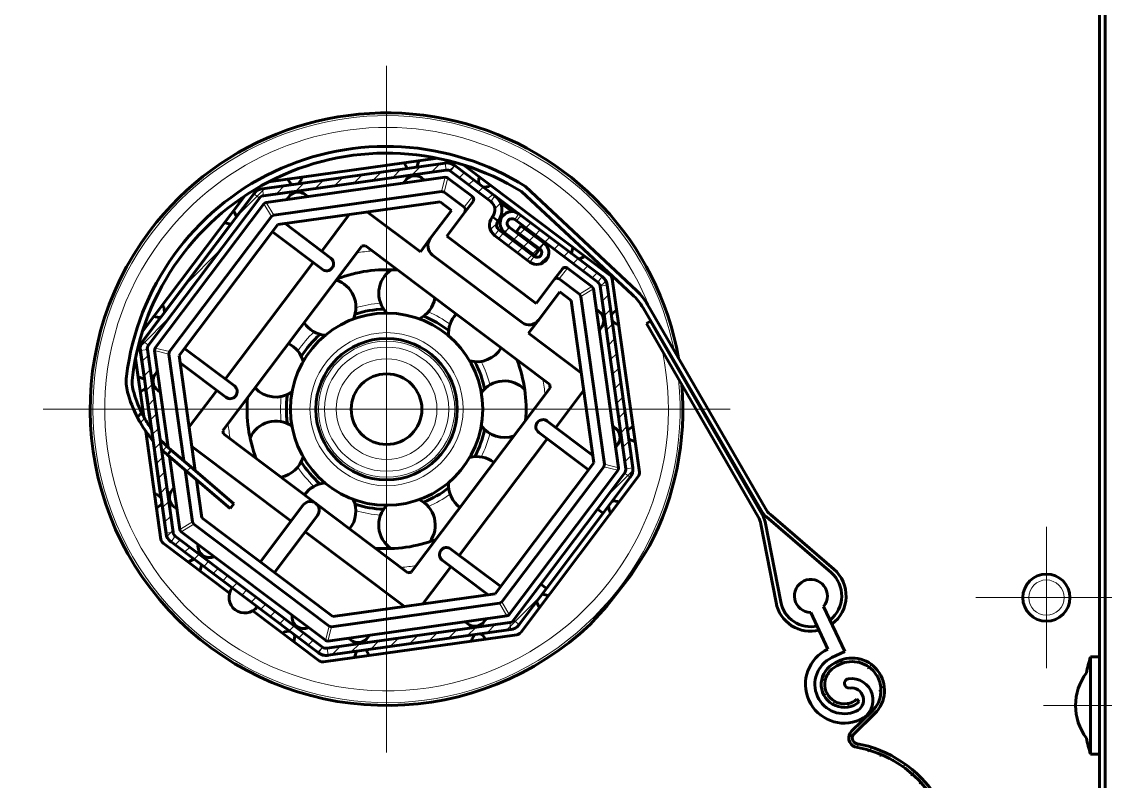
# Model space of a CAD drawing. Header units: millimetres. Extents: x 0 to 841, y 0 to 594.
# Drawn here: x 589.94 to 635.92, y 507.22 to 539.47 of the extents above; entities that cross this region are included whole.
import ezdxf

# ---------------------------------------------------------------- set-up
doc = ezdxf.new("R2010")
doc.units = ezdxf.units.MM
for name, pattern in [('K5LT_AXLED', [19.5, 15, -1.5, 1.5, -1.5]), ('K5LT_BASIC', [0]), ('K5LT_THIN', [0])]:
    doc.linetypes.add(name, pattern=pattern)
doc.layers.add('Системный слой (1)', color=7, linetype='Continuous', true_color=0x909090)
pattern_1 = [(45, (0, 0), (-0.3535534, 0.3535534), [])]

# ---------------------------------------------------------------- blocks, each defined once
blk = doc.blocks.new('U901')
at = {"layer": 'Системный слой (1)', "color": 5, "linetype": 'K5LT_BASIC', "lineweight": 60, "true_color": 0x0000ff}
for start, end in [(0, 180), (180, 0)]:
    blk.add_arc((633.421, 515.016), 1, start, end, dxfattribs=at)
blk = doc.blocks.new('U906')
at = {"layer": 'Системный слой (1)', "color": 5, "linetype": 'K5LT_BASIC', "lineweight": 60, "true_color": 0x0000ff}
for start, end in [(0, 180), (180, 0)]:
    blk.add_arc((605.421, 523.016), 4.08, start, end, dxfattribs=at)
blk = doc.blocks.new('U907')
at = {"layer": 'Системный слой (1)', "color": 5, "linetype": 'K5LT_BASIC', "lineweight": 60, "true_color": 0x0000ff}
for start, end in [(0, 180), (180, 0)]:
    blk.add_arc((605.421, 523.016), 3, start, end, dxfattribs=at)
blk = doc.blocks.new('U908')
at = {"layer": 'Системный слой (1)', "color": 7, "linetype": 'K5LT_THIN', "lineweight": 18}
for start, end in [(0, 180), (180, 0)]:
    blk.add_arc((605.421, 523.016), 3.25, start, end, dxfattribs=at)
blk = doc.blocks.new('U909')
at = {"layer": 'Системный слой (1)', "color": 7, "linetype": 'K5LT_THIN', "lineweight": 18}
for start, end in [(0, 180), (180, 0)]:
    blk.add_arc((605.421, 523.016), 2.637, start, end, dxfattribs=at)
blk = doc.blocks.new('U912')
at = {"layer": 'Системный слой (1)', "color": 5, "linetype": 'K5LT_BASIC', "lineweight": 60, "true_color": 0x0000ff}
for start, end in [(0, 180), (180, 0)]:
    blk.add_arc((605.421, 523.016), 1.5, start, end, dxfattribs=at)
blk = doc.blocks.new('U913')
at = {"layer": 'Системный слой (1)', "color": 7, "linetype": 'K5LT_THIN', "lineweight": 18}
for start, end in [(0, 180), (180, 0)]:
    blk.add_arc((605.421, 523.016), 2.892, start, end, dxfattribs=at)
blk = doc.blocks.new('U914')
at = {"layer": 'Системный слой (1)', "color": 7, "linetype": 'K5LT_THIN', "lineweight": 18}
for start, end in [(0, 180), (180, 0)]:
    blk.add_arc((633.421, 515.016), 0.75, start, end, dxfattribs=at)
blk = doc.blocks.new('U915')
at = {"layer": 'Системный слой (1)', "color": 7, "linetype": 'K5LT_THIN', "lineweight": 18}
for start, end in [(0, 180), (180, 0)]:
    blk.add_arc((605.421, 523.016), 2.138, start, end, dxfattribs=at)
blk = doc.blocks.new('U916')
at = {"layer": 'Системный слой (1)', "color": 5, "linetype": 'K5LT_BASIC', "lineweight": 60, "true_color": 0x0000ff}
for p, q in [((608.774, 531.486), (608.716, 531.586)), ((608.745, 531.374), (608.774, 531.486))]:
    blk.add_line(p, q, dxfattribs=at)
blk = doc.blocks.new('U917')
at = {"layer": 'Системный слой (1)', "color": 5, "linetype": 'K5LT_BASIC', "lineweight": 60, "true_color": 0x0000ff}
for p, q in [((612.638, 528.575), (612.538, 528.515)), ((612.749, 528.546), (612.638, 528.575))]:
    blk.add_line(p, q, dxfattribs=at)
blk = doc.blocks.new('U918')
at = {"layer": 'Системный слой (1)', "color": 5, "linetype": 'K5LT_BASIC', "lineweight": 60, "true_color": 0x0000ff}
for p, q in [((616.403, 516.933), (615.782, 515.96)), ((616.576, 517.208), (616.403, 516.933)), ((615.782, 515.96), (614.77, 514.659)), ((614.77, 514.659), (614.163, 513.995)), ((614.163, 513.995), (614.079, 513.894))]:
    blk.add_line(p, q, dxfattribs=at)
blk = doc.blocks.new('U989')
at = {"layer": 'Системный слой (1)', "color": 5, "linetype": 'K5LT_BASIC', "lineweight": 60, "true_color": 0x0000ff}
for p, q in [((615.064, 519.121), (614.983, 519.09)), ((615.291, 519.083), (615.064, 519.121))]:
    blk.add_line(p, q, dxfattribs=at)
blk = doc.blocks.new('U990')
at = {"layer": 'Системный слой (1)', "color": 5, "linetype": 'K5LT_BASIC', "lineweight": 60, "true_color": 0x0000ff}
for p, q in [((614.84, 518.9), (614.876, 518.673)), ((614.876, 518.673), (614.931, 518.606))]:
    blk.add_line(p, q, dxfattribs=at)
blk = doc.blocks.new('U991')
at = {"layer": 'Системный слой (1)', "color": 5, "linetype": 'K5LT_BASIC', "lineweight": 60, "true_color": 0x0000ff}
for p, q in [((609.354, 532.887), (609.316, 532.66)), ((609.316, 532.66), (609.348, 532.579))]:
    blk.add_line(p, q, dxfattribs=at)
blk = doc.blocks.new('U992')
at = {"layer": 'Системный слой (1)', "color": 5, "linetype": 'K5LT_BASIC', "lineweight": 60, "true_color": 0x0000ff}
for p, q in [((609.764, 532.471), (609.831, 532.527)), ((609.537, 532.436), (609.764, 532.471))]:
    blk.add_line(p, q, dxfattribs=at)
blk = doc.blocks.new('U993')
at = {"layer": 'Системный слой (1)', "color": 5, "linetype": 'K5LT_BASIC', "lineweight": 60, "true_color": 0x0000ff}
for p, q in [((613.332, 529.859), (613.274, 529.637)), ((613.274, 529.637), (613.278, 529.617))]:
    blk.add_line(p, q, dxfattribs=at)
blk = doc.blocks.new('U994')
at = {"layer": 'Системный слой (1)', "color": 5, "linetype": 'K5LT_BASIC', "lineweight": 60, "true_color": 0x0000ff}
for p, q in [((613.593, 529.379), (613.799, 529.483)), ((613.799, 529.483), (613.811, 529.498))]:
    blk.add_line(p, q, dxfattribs=at)
blk = doc.blocks.new('U995')
at = {"layer": 'Системный слой (1)', "color": 5, "linetype": 'K5LT_BASIC', "lineweight": 60, "true_color": 0x0000ff}
for p, q in [((595.66, 518.818), (595.847, 518.952)), ((595.847, 518.952), (595.883, 519.031))]:
    blk.add_line(p, q, dxfattribs=at)
blk = doc.blocks.new('U996')
at = {"layer": 'Системный слой (1)', "color": 5, "linetype": 'K5LT_BASIC', "lineweight": 60, "true_color": 0x0000ff}
for p, q in [((595.664, 519.402), (595.577, 519.41)), ((595.849, 519.267), (595.664, 519.402))]:
    blk.add_line(p, q, dxfattribs=at)
blk = doc.blocks.new('U997')
at = {"layer": 'Системный слой (1)', "color": 5, "linetype": 'K5LT_BASIC', "lineweight": 60, "true_color": 0x0000ff}
for p, q in [((601.487, 513.146), (601.526, 513.373)), ((601.526, 513.373), (601.494, 513.454))]:
    blk.add_line(p, q, dxfattribs=at)
blk = doc.blocks.new('U998')
at = {"layer": 'Системный слой (1)', "color": 5, "linetype": 'K5LT_BASIC', "lineweight": 60, "true_color": 0x0000ff}
for p, q in [((601.077, 513.561), (601.01, 513.506)), ((601.304, 513.597), (601.077, 513.561))]:
    blk.add_line(p, q, dxfattribs=at)
blk = doc.blocks.new('U999')
at = {"layer": 'Системный слой (1)', "color": 5, "linetype": 'K5LT_BASIC', "lineweight": 60, "true_color": 0x0000ff}
for p, q in [((597.509, 516.173), (597.567, 516.396)), ((597.567, 516.396), (597.564, 516.416))]:
    blk.add_line(p, q, dxfattribs=at)
blk = doc.blocks.new('U1000')
at = {"layer": 'Системный слой (1)', "color": 5, "linetype": 'K5LT_BASIC', "lineweight": 60, "true_color": 0x0000ff}
for p, q in [((597.043, 516.55), (597.03, 516.535)), ((597.248, 516.654), (597.043, 516.55))]:
    blk.add_line(p, q, dxfattribs=at)
blk = doc.blocks.new('U1001')
at = {"layer": 'Системный слой (1)', "color": 5, "linetype": 'K5LT_BASIC', "lineweight": 60, "true_color": 0x0000ff}
for p, q in [((615.655, 522.144), (615.644, 522.128)), ((615.854, 522.261), (615.655, 522.144))]:
    blk.add_line(p, q, dxfattribs=at)
blk = doc.blocks.new('U1002')
at = {"layer": 'Системный слой (1)', "color": 5, "linetype": 'K5LT_BASIC', "lineweight": 60, "true_color": 0x0000ff}
for p, q in [((615.699, 521.737), (615.917, 521.665)), ((615.917, 521.665), (615.937, 521.667))]:
    blk.add_line(p, q, dxfattribs=at)
blk = doc.blocks.new('U1003')
at = {"layer": 'Системный слой (1)', "color": 5, "linetype": 'K5LT_BASIC', "lineweight": 60, "true_color": 0x0000ff}
for p, q in [((604.549, 512.782), (604.533, 512.793)), ((604.665, 512.584), (604.549, 512.782))]:
    blk.add_line(p, q, dxfattribs=at)
blk = doc.blocks.new('U1004')
at = {"layer": 'Системный слой (1)', "color": 5, "linetype": 'K5LT_BASIC', "lineweight": 60, "true_color": 0x0000ff}
for p, q in [((604.141, 512.738), (604.069, 512.52)), ((604.069, 512.52), (604.071, 512.5))]:
    blk.add_line(p, q, dxfattribs=at)
blk = doc.blocks.new('U1005')
at = {"layer": 'Системный слой (1)', "color": 5, "linetype": 'K5LT_BASIC', "lineweight": 60, "true_color": 0x0000ff}
for p, q in [((614.994, 527.081), (614.959, 527.001)), ((615.181, 527.215), (614.994, 527.081))]:
    blk.add_line(p, q, dxfattribs=at)
blk = doc.blocks.new('U1006')
at = {"layer": 'Системный слой (1)', "color": 5, "linetype": 'K5LT_BASIC', "lineweight": 60, "true_color": 0x0000ff}
for p, q in [((614.992, 526.766), (615.178, 526.631)), ((615.178, 526.631), (615.265, 526.623))]:
    blk.add_line(p, q, dxfattribs=at)
blk = doc.blocks.new('U1007')
at = {"layer": 'Системный слой (1)', "color": 5, "linetype": 'K5LT_BASIC', "lineweight": 60, "true_color": 0x0000ff}
for p, q in [((609.486, 513.443), (609.406, 513.478)), ((609.619, 513.256), (609.486, 513.443))]:
    blk.add_line(p, q, dxfattribs=at)
blk = doc.blocks.new('U1008')
at = {"layer": 'Системный слой (1)', "color": 5, "linetype": 'K5LT_BASIC', "lineweight": 60, "true_color": 0x0000ff}
for p, q in [((609.035, 513.259), (609.027, 513.173)), ((609.171, 513.445), (609.035, 513.259))]:
    blk.add_line(p, q, dxfattribs=at)
blk = doc.blocks.new('U1009')
at = {"layer": 'Системный слой (1)', "color": 5, "linetype": 'K5LT_BASIC', "lineweight": 60, "true_color": 0x0000ff}
for p, q in [((594.988, 523.772), (595.186, 523.888)), ((595.186, 523.888), (595.198, 523.905))]:
    blk.add_line(p, q, dxfattribs=at)
blk = doc.blocks.new('U1010')
at = {"layer": 'Системный слой (1)', "color": 5, "linetype": 'K5LT_BASIC', "lineweight": 60, "true_color": 0x0000ff}
for p, q in [((594.924, 524.368), (594.904, 524.366)), ((595.143, 524.296), (594.924, 524.368))]:
    blk.add_line(p, q, dxfattribs=at)
blk = doc.blocks.new('U1011')
at = {"layer": 'Системный слой (1)', "color": 5, "linetype": 'K5LT_BASIC', "lineweight": 60, "true_color": 0x0000ff}
for p, q in [((598.578, 530.928), (598.8, 530.87)), ((598.8, 530.87), (598.82, 530.873))]:
    blk.add_line(p, q, dxfattribs=at)
blk = doc.blocks.new('U1012')
at = {"layer": 'Системный слой (1)', "color": 5, "linetype": 'K5LT_BASIC', "lineweight": 60, "true_color": 0x0000ff}
for p, q in [((598.954, 531.394), (598.939, 531.407)), ((599.058, 531.189), (598.954, 531.394))]:
    blk.add_line(p, q, dxfattribs=at)
blk = doc.blocks.new('U1013')
at = {"layer": 'Системный слой (1)', "color": 5, "linetype": 'K5LT_BASIC', "lineweight": 60, "true_color": 0x0000ff}
for p, q in [((606.176, 533.449), (606.293, 533.251)), ((606.293, 533.251), (606.309, 533.24))]:
    blk.add_line(p, q, dxfattribs=at)
blk = doc.blocks.new('U1014')
at = {"layer": 'Системный слой (1)', "color": 5, "linetype": 'K5LT_BASIC', "lineweight": 60, "true_color": 0x0000ff}
for p, q in [((606.7, 533.295), (606.772, 533.513)), ((606.772, 533.513), (606.77, 533.533))]:
    blk.add_line(p, q, dxfattribs=at)
blk = doc.blocks.new('U1015')
at = {"layer": 'Системный слой (1)', "color": 5, "linetype": 'K5LT_BASIC', "lineweight": 60, "true_color": 0x0000ff}
for p, q in [((595.55, 526.95), (595.777, 526.912)), ((595.777, 526.912), (595.858, 526.943))]:
    blk.add_line(p, q, dxfattribs=at)
blk = doc.blocks.new('U1016')
at = {"layer": 'Системный слой (1)', "color": 5, "linetype": 'K5LT_BASIC', "lineweight": 60, "true_color": 0x0000ff}
for p, q in [((595.966, 527.36), (595.91, 527.427)), ((596.001, 527.133), (595.966, 527.36))]:
    blk.add_line(p, q, dxfattribs=at)
blk = doc.blocks.new('U1017')
at = {"layer": 'Системный слой (1)', "color": 5, "linetype": 'K5LT_BASIC', "lineweight": 60, "true_color": 0x0000ff}
for p, q in [((612.041, 515.163), (612.022, 515.16)), ((612.264, 515.105), (612.041, 515.163))]:
    blk.add_line(p, q, dxfattribs=at)
blk = doc.blocks.new('U1018')
at = {"layer": 'Системный слой (1)', "color": 5, "linetype": 'K5LT_BASIC', "lineweight": 60, "true_color": 0x0000ff}
for p, q in [((611.784, 514.844), (611.887, 514.638)), ((611.887, 514.638), (611.903, 514.626))]:
    blk.add_line(p, q, dxfattribs=at)
blk = doc.blocks.new('U1019')
at = {"layer": 'Системный слой (1)', "color": 5, "linetype": 'K5LT_BASIC', "lineweight": 60, "true_color": 0x0000ff}
for p, q in [((601.223, 532.777), (601.356, 532.59)), ((601.356, 532.59), (601.436, 532.555))]:
    blk.add_line(p, q, dxfattribs=at)
blk = doc.blocks.new('U1020')
at = {"layer": 'Системный слой (1)', "color": 5, "linetype": 'K5LT_BASIC', "lineweight": 60, "true_color": 0x0000ff}
for p, q in [((601.671, 532.588), (601.806, 532.773)), ((601.806, 532.773), (601.815, 532.86))]:
    blk.add_line(p, q, dxfattribs=at)
blk = doc.blocks.new('U1028')
at = {"layer": 'Системный слой (1)', "color": 30, "linetype": 'K5LT_AXLED', "lineweight": 18, "true_color": 0xff8000}
for q in [(605.421, 537.594), (590.844, 523.016), (605.421, 508.439), (619.998, 523.016)]:
    blk.add_line((605.421, 523.016), q, dxfattribs=at)
blk = doc.blocks.new('U1031')
at = {"layer": 'Системный слой (1)', "color": 30, "linetype": 'K5LT_AXLED', "lineweight": 18, "true_color": 0xff8000}
for q in [(633.421, 518.016), (630.421, 515.016), (633.421, 512.016), (636.421, 515.016)]:
    blk.add_line((633.421, 515.016), q, dxfattribs=at)

msp = doc.modelspace()

# ---------------------------------------------------------------- hatches: boundary and pattern name
at = {"layer": 'Системный слой (1)'}
h = msp.add_hatch(dxfattribs=at)
h.set_pattern_fill('Металл', angle=45, style=0, pattern_type=0)
h.set_pattern_definition(pattern_1)
h.paths.add_polyline_path([(612.1068, 530.0613), (611.9262, 529.8217), (612.0039, 529.6898), (611.9656, 529.5416), (611.8337, 529.4639), (611.6855, 529.5022), (611.505, 529.2626), (611.8754, 529.1668), (612.2052, 529.361), (612.301, 529.7315)])
h.paths.add_polyline_path([(610.4378, 530.5051), (610.6183, 530.7446), (610.5406, 530.8765), (610.579, 531.0247), (610.7108, 531.1024), (610.859, 531.0641), (611.0396, 531.3037), (610.6691, 531.3995), (610.3394, 531.2053), (610.2435, 530.8348)])
h.paths.add_polyline_path([(611.9262, 529.8217), (612.1068, 530.0613), (611.1205, 530.8045), (610.9399, 530.5649)])
h.paths.add_polyline_path([(610.0075, 530.391), (610.1881, 530.6306), (610.0909, 530.7955), (610.1389, 530.9807), (609.8993, 531.1613), (609.7939, 530.7537)])
h.paths.add_polyline_path([(610.6183, 530.7446), (610.4378, 530.5051), (611.7156, 529.5422), (611.8961, 529.7817)])
h.paths.add_polyline_path([(614.565, 528.6471), (614.3845, 528.4075), (614.4816, 528.2426), (614.7787, 528.2844)])
h.paths.add_polyline_path([(610.1881, 530.6306), (610.0075, 530.391), (611.505, 529.2626), (611.6855, 529.5022)])
h.paths.add_polyline_path([(610.0213, 532.071), (609.8408, 531.8314), (610.0156, 531.5347), (609.9294, 531.2012), (610.1689, 531.0207), (610.3127, 531.5764)])
h.paths.add_polyline_path([(614.3845, 528.4075), (614.565, 528.6471), (611.0396, 531.3037), (610.859, 531.0641)])
h.paths.add_polyline_path([(615.8682, 520.5319), (615.5711, 520.4902), (615.5232, 520.3049), (615.7628, 520.1244)])
h.paths.add_polyline_path([(607.9052, 533.4639), (607.947, 533.1668), (608.1322, 533.1189), (608.3128, 533.3585)])
h.paths.add_polyline_path([(610.1689, 531.0207), (609.9294, 531.2012), (609.8993, 531.1613), (610.1389, 530.9807)])
h.paths.add_polyline_path([(615.5711, 520.4902), (615.8682, 520.5319), (614.7787, 528.2844), (614.4816, 528.2426)])
h.paths.add_polyline_path([(615.7628, 520.1244), (615.5232, 520.3049), (614.3711, 518.7761), (614.6107, 518.5955)])
h.paths.add_polyline_path([(611.0514, 513.8722), (610.8118, 514.0527), (610.647, 513.9556), (610.6887, 513.6585)])
h.paths.add_polyline_path([(608.3128, 533.3585), (608.1322, 533.1189), (609.8408, 531.8314), (610.0213, 532.071)])
h.paths.add_polyline_path([(610.8118, 514.0527), (611.0514, 513.8722), (612.2035, 515.401), (611.9639, 515.5816)])
h.paths.add_polyline_path([(599.7901, 532.1607), (600.0297, 531.9801), (600.1946, 532.0773), (600.1528, 532.3743)])
h.paths.add_polyline_path([(602.9363, 512.569), (602.8945, 512.8661), (602.7093, 512.914), (602.5287, 512.6744)])
h.paths.add_polyline_path([(600.1528, 532.3743), (600.1946, 532.0773), (607.947, 533.1668), (607.9052, 533.4639)])
h.paths.add_polyline_path([(602.8945, 512.8661), (602.9363, 512.569), (610.6887, 513.6585), (610.647, 513.9556)])
h.paths.add_polyline_path([(594.9733, 525.5009), (595.2704, 525.5427), (595.3183, 525.7279), (595.0787, 525.9085)])
h.paths.add_polyline_path([(596.2765, 517.3858), (596.457, 517.6254), (596.3599, 517.7902), (596.0628, 517.7485)])
h.paths.add_polyline_path([(595.0787, 525.9085), (595.3183, 525.7279), (600.0297, 531.9801), (599.7901, 532.1607)])
h.paths.add_polyline_path([(596.457, 517.6254), (596.2765, 517.3858), (602.5287, 512.6744), (602.7093, 512.914)])
h.paths.add_polyline_path([(596.0628, 517.7485), (596.3599, 517.7902), (595.2704, 525.5427), (594.9733, 525.5009)])
h = msp.add_hatch(dxfattribs=at)
h.set_pattern_fill('Металл', angle=45, style=0, pattern_type=0)
h.set_pattern_definition(pattern_1)
h.paths.add_polyline_path([(625.2951, 508.6837), (627.1482, 507.9604), (628.5724, 506.5713), (629.3417, 504.7368), (629.3343, 502.7474), (629.2664, 502.4621), (629.4248, 501.5379), (630.1067, 500.9506), (630.9516, 501.0692), (631.1112, 501.1676), (631.5795, 501.9029), (631.5127, 502.3953), (631.1073, 502.9532), (630.6969, 503.0836), (630.4495, 503.0019), (630.3753, 502.9561), (630.454, 502.8284), (630.5283, 502.8742), (630.8399, 502.9245), (631.0106, 502.8385), (631.3737, 502.3388), (631.3694, 501.6883), (631.0325, 501.2953), (630.8729, 501.1968), (630.1834, 501.0856), (629.6172, 501.4945), (629.5616, 501.5994), (629.4167, 502.4591), (629.536, 504.4735), (628.8706, 506.3786), (627.5232, 507.8807), (625.7013, 508.7484), (625.3466, 508.8246), (625.2057, 508.9541), (625.1976, 509.1452), (625.258, 509.2386), (626.1346, 510.0915), (626.5501, 511.0335), (626.195, 511.9999), (625.2685, 512.4488), (624.454, 512.2473), (624.3316, 512.1718), (623.8919, 511.563), (624.0116, 510.8215), (624.6204, 510.3818), (625.3618, 510.5015), (625.4786, 510.5859), (625.382, 510.7007), (624.7756, 510.5084), (624.2108, 510.8013), (624.0185, 511.4078), (624.3114, 511.9726), (624.4104, 512.0441), (624.5327, 512.1196), (625.492, 512.2605), (626.2532, 511.66), (626.3395, 510.6943), (626.03, 510.199), (625.1534, 509.3461), (625.0324, 509.0649), (625.1457, 508.7805)])

# ---------------------------------------------------------------- linework, layer by layer
at = {"layer": 'Системный слой (1)', "color": 5, "linetype": 'K5LT_BASIC', "lineweight": 60, "true_color": 0x0000ff}
for p, q in [((635.9208, 552.0164), (635.9208, 506.0164)), ((635.6708, 551.7664), (635.6708, 506.5164)), ((607.9052, 533.4639), (600.1528, 532.3743)), ((600.4108, 532.6631), (607.5777, 533.6703)), ((606.1728, 533.4729), (606.1761, 533.4493)), ((606.767, 533.5564), (606.7703, 533.5328)), ((607.9258, 533.4668), (607.9052, 533.4639)), ((600.1946, 532.0773), (607.947, 533.1668)), ((608.1322, 533.1189), (609.8408, 531.8314)), ((608.3125, 533.3587), (608.2962, 533.3709)), ((610.0213, 532.071), (608.3128, 533.3585)), ((608.6994, 533.3802), (614.8974, 528.7096)), ((607.9067, 532.8582), (600.3183, 531.7917)), ((609.0613, 532.0432), (608.0179, 532.8294)), ((595.057, 526.295), (599.4125, 532.075)), ((599.7901, 532.1607), (595.0787, 525.9085)), ((599.8026, 532.1772), (599.0579, 531.1891)), ((600.1528, 532.3743), (600.1323, 532.3715)), ((607.7523, 532.2578), (600.6322, 531.2571)), ((607.8618, 532.2295), (607.7523, 532.2578)), ((608.7164, 531.5855), (607.8618, 532.2295)), ((611.0394, 531.3039), (610.0216, 532.0708)), ((615.8489, 527.8842), (611.1539, 532.2516)), ((611.3176, 532.4655), (616.0396, 528.037)), ((595.3183, 525.7279), (600.0297, 531.9801)), ((600.2194, 531.7334), (595.6077, 525.6135)), ((607.6972, 531.8189), (600.8062, 530.8504)), ((608.1799, 531.4552), (607.6972, 531.8189)), ((609.0908, 531.8331), (608.7445, 531.3736)), ((610.7539, 531.4041), (610.2532, 531.7815)), ((600.5348, 531.1997), (596.2077, 525.4575)), ((598.9198, 531.4212), (598.9388, 531.4069)), ((600.6322, 531.2571), (600.5348, 531.1997)), ((602.6677, 529.7239), (603.8376, 531.2765)), ((604.6162, 531.3859), (606.8559, 529.6982)), ((607.2772, 530.2572), (608.1799, 531.4552)), ((607.9774, 530.3556), (608.7445, 531.3736)), ((609.9294, 531.2012), (609.8993, 531.1613)), ((614.565, 528.6471), (611.0396, 531.3037)), ((598.8199, 530.8733), (596.0013, 527.1328)), ((600.8062, 530.8504), (596.6183, 525.2929)), ((598.5587, 530.942), (598.5778, 530.9277)), ((601.1151, 530.8939), (603.0554, 529.4318)), ((610.1389, 530.9807), (610.1689, 531.0207)), ((611.8961, 529.7817), (610.6183, 530.7446)), ((610.859, 531.0641), (614.3845, 528.4075)), ((611.1205, 530.8045), (610.9399, 530.5649)), ((611.1205, 530.8045), (612.1068, 530.0613)), ((602.6943, 528.9526), (600.5778, 530.5474)), ((606.8559, 529.6982), (607.2772, 530.2572)), ((607.9774, 530.3556), (611.7709, 527.497)), ((610.0075, 530.391), (611.505, 529.2626)), ((611.6855, 529.5022), (610.1881, 530.6306)), ((611.7156, 529.5422), (610.4378, 530.5051)), ((610.9399, 530.5649), (611.9262, 529.8217)), ((604.3759, 529.938), (598.4793, 522.113)), ((612.3423, 524.0613), (604.5173, 529.9579)), ((611.7156, 529.5422), (611.8961, 529.7817)), ((613.3464, 529.8785), (613.332, 529.8594)), ((611.1691, 526.6984), (607.3756, 529.557)), ((613.8255, 529.5174), (613.8112, 529.4983)), ((598.5754, 524.2932), (602.3066, 529.2447)), ((612.538, 528.515), (612.8843, 528.9745)), ((614.1378, 528.2178), (613.0944, 529.004)), ((611.7709, 527.497), (612.538, 528.515)), ((613.6041, 527.9024), (612.7495, 528.5464)), ((614.5816, 528.6346), (614.5653, 528.6469)), ((614.9945, 528.5448), (616.1475, 520.3411)), ((612.7721, 527.9947), (611.8694, 526.7968)), ((613.2548, 527.631), (612.7721, 527.9947)), ((613.6615, 527.805), (613.6041, 527.9024)), ((615.2625, 520.5305), (614.196, 528.1188)), ((614.4816, 528.2426), (615.5711, 520.4902)), ((614.7786, 528.2848), (614.7758, 528.3049)), ((615.8682, 520.5319), (614.7787, 528.2844)), ((614.2232, 520.74), (613.2548, 527.631)), ((614.6621, 520.6848), (613.6615, 527.805)), ((616.4945, 527.4635), (621.4959, 518.8008)), ((621.3279, 518.6958), (616.3061, 527.3126)), ((595.8584, 526.9432), (595.0662, 525.8919)), ((611.8694, 526.7968), (611.4481, 526.2378)), ((616.4501, 526.6513), (616.6233, 526.7513)), ((621.1899, 518.4463), (616.4501, 526.6513)), ((616.6233, 526.7513), (621.3645, 518.5439)), ((611.4481, 526.2378), (613.6878, 524.55)), ((596.8466, 525.5959), (598.963, 524.001)), ((595.1143, 522.7017), (594.7669, 525.1733)), ((594.9704, 525.5214), (595.1426, 524.2962)), ((594.9733, 525.5009), (596.0628, 517.7485)), ((596.3599, 517.7902), (595.2704, 525.5427)), ((595.579, 525.5024), (596.1577, 521.3848)), ((596.2077, 525.4575), (596.1794, 525.348)), ((596.1794, 525.348), (596.8162, 520.8169)), ((596.6183, 525.2929), (597.3066, 520.395)), ((598.602, 523.5219), (596.6617, 524.984)), ((594.8808, 524.3627), (594.9044, 524.366)), ((594.9643, 523.7685), (594.9879, 523.7718)), ((595.1977, 523.9046), (595.4393, 522.1851)), ((597.0443, 522.2614), (598.2143, 523.814)), ((606.4657, 516.0949), (612.3622, 523.9199)), ((613.7902, 523.8209), (612.599, 522.2401)), ((594.8477, 522.6688), (595.0239, 522.8751)), ((612.2395, 522.511), (614.1798, 521.0489)), ((595.847, 517.4881), (595.2008, 522.0862)), ((598.4992, 521.9715), (602.4116, 519.0233)), ((613.9949, 520.437), (611.8785, 522.0318)), ((615.8772, 522.2644), (615.8536, 522.261)), ((612.2379, 521.7609), (608.5067, 516.8094)), ((615.9607, 521.6702), (615.9371, 521.6669)), ((595.5877, 521.1296), (595.8495, 519.2666)), ((596.0946, 521.101), (596.1201, 521.0792)), ((596.2858, 521.2732), (596.1201, 521.0792)), ((596.1201, 521.0792), (596.9473, 520.3725)), ((596.2116, 521.001), (596.6455, 517.914)), ((596.2338, 521.318), (596.2858, 521.2732)), ((596.2858, 521.2732), (597.1106, 520.5636)), ((601.3687, 518.2623), (597.1607, 521.4333)), ((597.1106, 520.5636), (598.9381, 518.9913)), ((610.0353, 515.1824), (614.2232, 520.74)), ((610.3067, 514.8331), (614.6338, 520.5754)), ((614.6338, 520.5754), (614.6621, 520.6848)), ((615.8711, 520.5114), (615.8683, 520.5315)), ((596.8693, 520.4391), (597.1801, 518.2279)), ((596.9473, 520.3725), (598.7803, 518.8066)), ((610.6221, 514.2994), (615.2338, 520.4193)), ((616.0996, 520.1559), (611.114, 513.5398)), ((615.5232, 520.3049), (614.3711, 518.7761)), ((614.6107, 518.5955), (615.7628, 520.1244)), ((615.763, 520.1247), (615.7753, 520.1409)), ((597.3592, 520.0205), (597.5867, 518.4018)), ((595.5768, 519.4102), (595.6096, 519.4101)), ((595.8825, 519.0315), (596.0657, 517.728)), ((598.9381, 518.9913), (598.7803, 518.8066)), ((600.066, 516.5336), (601.8865, 518.9494)), ((602.4117, 519.0233), (606.3242, 516.075)), ((614.3711, 518.7761), (611.9639, 515.5816)), ((614.6107, 518.5955), (614.3711, 518.7761)), ((597.5867, 518.4018), (603.1443, 514.2139)), ((602.4855, 518.4981), (600.665, 516.0822)), ((612.2035, 515.401), (614.6107, 518.5955)), ((621.4801, 518.2353), (622.1452, 514.8378)), ((624.2814, 516.0791), (621.5396, 518.4411)), ((621.7087, 518.5436), (624.3993, 516.2223)), ((596.7037, 517.8151), (602.8236, 513.2034)), ((597.1801, 518.2279), (597.2374, 518.1305)), ((597.2374, 518.1305), (602.9797, 513.8034)), ((606.1758, 514.64), (601.9677, 517.811)), ((621.9464, 514.8035), (621.306, 518.1349)), ((598.7583, 515.2026), (595.9441, 517.3232)), ((596.2599, 517.3982), (596.2765, 517.3858)), ((596.2765, 517.3858), (602.5287, 512.6744)), ((602.7093, 512.914), (596.457, 517.6254)), ((608.1472, 517.0803), (610.2637, 515.4854)), ((597.016, 516.5155), (597.0303, 516.5345)), ((609.7264, 515.139), (607.7861, 516.6011)), ((597.4952, 516.1544), (597.5095, 516.1734)), ((608.1456, 516.3302), (606.9543, 514.7494)), ((611.9639, 515.5816), (610.8118, 514.0527)), ((611.9639, 515.5816), (612.2035, 515.401)), ((603.1443, 514.2139), (610.0353, 515.1824)), ((611.0514, 513.8722), (612.2035, 515.401)), ((612.2828, 515.0908), (612.2638, 515.1052)), ((603.0892, 513.7751), (610.2093, 514.7757)), ((610.2093, 514.7757), (610.3067, 514.8331)), ((611.9217, 514.6116), (611.9027, 514.626)), ((624.8622, 512.7231), (623.9673, 514.6422)), ((602.5602, 512.3376), (599.746, 514.4582)), ((602.9348, 513.1747), (610.5232, 514.2411)), ((623.4235, 514.3887), (624.1494, 512.832)), ((610.647, 513.9556), (602.8945, 512.8661)), ((602.9363, 512.569), (610.6887, 513.6585)), ((602.9797, 513.8034), (603.0892, 513.7751)), ((610.6887, 513.6585), (610.7092, 513.6614)), ((611.0389, 513.8556), (611.0512, 513.8719)), ((610.9491, 513.4427), (602.7455, 512.2897)), ((624.3185, 512.4695), (624.8622, 512.7231)), ((602.5287, 512.6744), (602.5453, 512.6619)), ((602.9158, 512.5661), (602.9363, 512.569)), ((604.0745, 512.4765), (604.0712, 512.5001)), ((604.6687, 512.56), (604.6654, 512.5836)), ((635.2958, 512.5014), (635.6708, 512.5014)), ((635.2958, 512.5014), (635.2958, 508.3764)), ((624.454, 512.2473), (624.3316, 512.1718)), ((624.4104, 512.0441), (624.5327, 512.1196)), ((625.4786, 510.5859), (625.382, 510.7007)), ((626.03, 510.199), (625.1534, 509.3461)), ((625.258, 509.2386), (626.1346, 510.0915)), ((635.2958, 508.3764), (635.6708, 508.3764))]:
    msp.add_line(p, q, dxfattribs=at)
at = {"layer": 'Системный слой (1)', "color": 7, "linetype": 'K5LT_THIN', "lineweight": 18}
for p, q in [((607.9052, 533.4639), (607.947, 533.1668)), ((607.9259, 533.4664), (607.926, 533.4668)), ((608.1322, 533.1189), (608.3128, 533.3585)), ((608.296, 533.3711), (608.2959, 533.3707)), ((607.7523, 532.2578), (607.9076, 532.8583)), ((608.0171, 532.83), (607.8618, 532.2295)), ((599.7901, 532.1607), (600.0297, 531.9801)), ((599.8029, 532.1771), (599.8027, 532.1775)), ((600.132, 532.3714), (600.1322, 532.3711)), ((600.1946, 532.0773), (600.1528, 532.3743)), ((608.7164, 531.5855), (609.0613, 532.0432)), ((610.0213, 532.071), (609.8408, 531.8314)), ((600.5348, 531.1997), (600.22, 531.7342)), ((600.3174, 531.7916), (600.6322, 531.2571)), ((610.1389, 530.9807), (609.8993, 531.1613)), ((609.9294, 531.2012), (610.1689, 531.0207)), ((610.859, 531.0641), (611.0396, 531.3037)), ((610.4378, 530.5051), (610.6183, 530.7446)), ((610.0075, 530.391), (610.1881, 530.6306)), ((612.1068, 530.0613), (611.9262, 529.8217)), ((611.6855, 529.5022), (611.505, 529.2626)), ((613.0944, 529.004), (612.7495, 528.5464)), ((614.565, 528.6471), (614.3845, 528.4075)), ((614.5814, 528.6342), (614.5818, 528.6345)), ((613.6041, 527.9024), (614.1385, 528.2172)), ((614.1959, 528.1198), (613.6615, 527.805)), ((614.4816, 528.2426), (614.7787, 528.2844)), ((614.7757, 528.3052), (614.7754, 528.305)), ((595.0661, 525.8917), (595.0665, 525.8916)), ((595.3183, 525.7279), (595.0787, 525.9085)), ((595.6072, 525.6128), (596.2077, 525.4575)), ((594.9708, 525.5216), (594.9704, 525.5217)), ((594.9733, 525.5009), (595.2704, 525.5427)), ((596.1794, 525.348), (595.5789, 525.5033)), ((595.1499, 522.6377), (594.9769, 522.4352)), ((596.0985, 521.4388), (595.9329, 521.2449)), ((597.1106, 520.5636), (596.9473, 520.3725)), ((615.2343, 520.4201), (614.6338, 520.5754)), ((614.6621, 520.6848), (615.2626, 520.5295)), ((615.8682, 520.5319), (615.5711, 520.4902)), ((615.5232, 520.3049), (615.7628, 520.1244)), ((615.7754, 520.1412), (615.775, 520.1413)), ((615.8707, 520.5113), (615.8711, 520.5111)), ((596.3599, 517.7902), (596.0628, 517.7485)), ((596.6456, 517.9131), (597.1801, 518.2279)), ((597.2374, 518.1305), (596.703, 517.8157)), ((596.0658, 517.7277), (596.0661, 517.7279)), ((596.2601, 517.3986), (596.2597, 517.3984)), ((596.2765, 517.3858), (596.457, 517.6254)), ((610.5241, 514.2413), (610.2093, 514.7757)), ((610.3067, 514.8331), (610.6215, 514.2987)), ((602.8244, 513.2029), (602.9797, 513.8034)), ((603.0892, 513.7751), (602.9339, 513.1745)), ((610.647, 513.9556), (610.6887, 513.6585)), ((610.7095, 513.6614), (610.7093, 513.6618)), ((611.0514, 513.8722), (610.8118, 514.0527)), ((611.0386, 513.8558), (611.0388, 513.8554)), ((602.7093, 512.914), (602.5287, 512.6744)), ((602.9363, 512.569), (602.8945, 512.8661)), ((602.5455, 512.6617), (602.5456, 512.6622)), ((602.9156, 512.5665), (602.9155, 512.5661))]:
    msp.add_line(p, q, dxfattribs=at)
at = {"layer": 'Системный слой (1)', "color": 30, "linetype": 'K5LT_AXLED', "lineweight": 18, "true_color": 0xff8000}
msp.add_line((646.1367, 510.4389), (633.2958, 510.4389), dxfattribs=at)
at = {"layer": 'Системный слой (1)', "color": 5, "linetype": 'K5LT_BASIC', "lineweight": 60, "true_color": 0x0000ff}
for centre, radius, start, end in [((605.4208, 523.0164), 12.5772, 9.93237, 143), ((605.4044, 523.0716), 11.1, 57.81101, 173.10627), ((605.4208, 523.0164), 10.87, 58.1681, 172.90661), ((607.9818, 532.9192), 0.55, 53, 98), ((607.9953, 532.9716), 0.5, 97.96748, 98), ((607.9953, 532.9716), 0.5, 53.03252, 97.96748), ((607.9818, 532.9192), 0.25, 53, 98), ((607.9953, 532.9716), 0.5, 53, 53.03252), ((606.623, 532.4253), 0.5, 38, 158), ((607.9276, 532.7096), 0.15, 97.63991, 98), ((607.9276, 532.7096), 0.15, 53.36009, 97.63991), ((607.9276, 532.7096), 0.15, 53, 53.36009), ((600.2293, 531.8297), 0.55, 98, 143), ((600.2019, 531.8763), 0.5, 142.96748, 143), ((600.2019, 531.8763), 0.5, 98.03252, 142.96748), ((600.2293, 531.8297), 0.25, 98, 143), ((600.2019, 531.8763), 0.5, 98, 98.03252), ((601.6716, 531.7294), 0.5, 38, 158), ((608.971, 531.9234), 0.15, 323, 53), ((609.57, 531.472), 0.75, 323, 53), ((600.3392, 531.6432), 0.15, 142.63991, 143), ((600.3392, 531.6432), 0.15, 98.36009, 142.63991), ((600.3392, 531.6432), 0.15, 98, 98.36009), ((609.57, 531.472), 0.45, 323, 53), ((610.3385, 530.8303), 0.55, 143, 233), ((610.7387, 530.9044), 0.5, 53, 233), ((610.3385, 530.8303), 0.25, 143, 233), ((610.7387, 530.9044), 0.2, 53, 233), ((605.4208, 523.0164), 12.5772, 143, 313.50389), ((607.6765, 529.9563), 0.5, 143, 233), ((605.4208, 523.0164), 7, 97.41531, 98.58469), ((611.8059, 529.6619), 0.5, 233, 53), ((611.8059, 529.6619), 0.2, 233, 53), ((602.8748, 529.1922), 0.3, 233, 53), ((602.8748, 529.1922), 0.3, 323, 53.00076), ((602.8748, 529.1922), 0.3, 232.99924, 323), ((605.4208, 523.0164), 5.92, 85.37147, 110.62853), ((606.291, 527.9401), 1.2, 124.15241, 224.67577), ((613.0041, 528.8842), 0.15, 53, 143), ((602.9226, 527.3476), 1.2, 335.27662, 72.38453), ((614.234, 528.2078), 0.25, 8, 53), ((614.234, 528.2078), 0.55, 8, 53), ((614.2806, 528.2353), 0.5, 52.96748, 53), ((614.2806, 528.2353), 0.5, 8.03252, 52.96748), ((614.747, 528.51), 0.25, 8, 53), ((614.0475, 528.098), 0.15, 52.63991, 53), ((614.0475, 528.098), 0.15, 8.36009, 52.63991), ((614.0475, 528.098), 0.15, 8, 8.36009), ((614.2806, 528.2353), 0.5, 8, 8.03252), ((614.3294, 526.2135), 2.5, 30, 46.8373), ((606.291, 527.9401), 1.2, 295.27662, 349.95907), ((614.1461, 526.0538), 2.5, 30.23322, 47.07052), ((605.4208, 523.0164), 4.25, 91.63937, 108.31302), ((609.2523, 526.2288), 1.2, 136.84715, 184.67577), ((614.1338, 526.7655), 0.5, 308, 68), ((602.9226, 527.3476), 1.2, 213.61547, 264.67577), ((605.4208, 523.0164), 4.25, 51.63937, 68.31302), ((611.47, 527.0977), 0.5, 233, 323), ((605.4208, 523.0164), 4.25, 131.63937, 148.31302), ((595.4656, 525.591), 0.5, 143.03252, 187.96748), ((595.518, 525.5775), 0.55, 143, 188), ((595.4656, 525.591), 0.5, 143, 143.03252), ((595.518, 525.5775), 0.25, 143, 188), ((595.7275, 525.5233), 0.15, 143.36009, 187.63991), ((595.7275, 525.5233), 0.15, 143, 143.36009), ((600.723, 524.7285), 1.2, 15.27662, 63.46051), ((609.2523, 526.2288), 1.2, 255.27662, 329.15285), ((595.4656, 525.591), 0.5, 187.96748, 188), ((595.7275, 525.5233), 0.15, 187.63991, 188), ((605.4208, 523.0164), 4.25, 11.63937, 28.31302), ((605.4208, 523.0164), 5.92, 355.37147, 20.62853), ((596.122, 524.1939), 1.75, 173.10627, 194.87954), ((596.0595, 524.1813), 1.4366, 172.90661, 194.82213), ((596.0119, 524.2187), 0.5, 128, 248), ((610.4208, 523.0144), 1.2, 44.15241, 144.67577), ((605.4208, 523.0164), 12.5772, 6.91089, 7.1232), ((599.475, 525.0852), 4.9696, 194.82213, 206.40556), ((598.7825, 523.7614), 0.3, 233, 53), ((598.7824, 523.7615), 0.3, 323, 53.00076), ((600.723, 524.7285), 1.2, 222.53949, 304.67577), ((605.4208, 523.0164), 7, 7.41531, 8.58469), ((605.4208, 523.0164), 12.5772, 332.49611, 4.68932), ((599.5047, 525.0927), 5.25, 194.87954, 207.49555), ((598.7824, 523.7615), 0.3, 232.99924, 323), ((605.4208, 523.0164), 5.92, 175.37147, 200.62853), ((605.4208, 523.0164), 4.25, 171.63937, 180), ((599.475, 525.0852), 4.9696, 206.40556, 209.50463), ((605.4208, 523.0164), 4.25, 180, 188.31302), ((599.5047, 525.0927), 5.25, 207.49555, 210.40946), ((599.5047, 525.0927), 5.25, 210.40946, 220.4462), ((599.475, 525.0852), 4.9696, 209.50463, 215.70132), ((600.7216, 521.3083), 1.2, 55.27662, 155.79998), ((612.059, 522.2714), 0.3, 53, 233), ((612.0591, 522.2714), 0.3, 143, 233.00076), ((612.0591, 522.2714), 0.3, 52.99924, 143), ((605.4208, 523.0164), 7, 187.41531, 188.58469), ((605.4208, 523.0164), 4.25, 331.63937, 348.31302), ((610.4208, 523.0144), 1.2, 215.27662, 289.92713), ((614.8296, 521.8142), 0.5, 308, 68), ((599.475, 525.0852), 4.9696, 222.40993, 227.20096), ((599.5047, 525.0927), 5.25, 226.11692, 227.1299), ((599.5047, 525.0927), 5.25, 227.1299, 229.49285), ((599.475, 525.0852), 4.9696, 227.20096, 229.29278), ((600.7216, 521.3083), 1.2, 280.68942, 344.67577), ((609.2496, 519.8009), 1.2, 52.66761, 104.67577), ((605.4208, 523.0164), 4.25, 211.63937, 228.31302), ((615.114, 520.5096), 0.15, 323.36009, 7.63991), ((615.114, 520.5096), 0.15, 7.63991, 8), ((615.3236, 520.4554), 0.55, 323, 8), ((615.114, 520.5096), 0.15, 323, 323.36009), ((615.3236, 520.4554), 0.25, 323, 8), ((615.376, 520.4418), 0.5, 323, 323.03252), ((615.376, 520.4418), 0.5, 323.03252, 7.96748), ((615.376, 520.4418), 0.5, 7.96748, 8), ((615.8999, 520.3063), 0.25, 323, 8), ((596.7077, 519.2673), 0.5, 128, 248), ((602.919, 518.6873), 1.2, 95.27662, 144.76769), ((605.4208, 523.0164), 4.25, 291.63937, 308.31302), ((609.2496, 519.8009), 1.2, 175.27662, 233.33239), ((602.919, 518.6873), 1.2, 321.23231, 24.67577), ((606.2869, 518.092), 1.2, 324.15241, 64.67577), ((602.186, 518.7238), 0.375, 53, 143), ((602.186, 518.7238), 0.375, 323, 53), ((605.4208, 523.0164), 4.25, 251.63937, 268.31302), ((606.2869, 518.092), 1.2, 135.27662, 235.79998), ((622.1937, 519.2004), 1.0022, 210.23448, 229.25651), ((622.3619, 519.3008), 1, 210, 229.21431), ((620.324, 517.9461), 1, 10.88083, 30.01382), ((620.4986, 518.0437), 1, 11.04825, 30.01382), ((596.6075, 517.825), 0.25, 188, 233), ((596.794, 517.9349), 0.15, 188, 188.36009), ((596.794, 517.9349), 0.15, 188.36009, 232.63991), ((596.794, 517.9349), 0.15, 232.63991, 233), ((596.0945, 517.5229), 0.25, 188, 233), ((596.6075, 517.825), 0.55, 188, 233), ((596.5609, 517.7976), 0.5, 188, 188.03252), ((596.5609, 517.7976), 0.5, 188.03252, 232.96748), ((596.5609, 517.7976), 0.5, 232.96748, 233), ((605.4208, 523.0164), 5.92, 265.37147, 290.62853), ((597.9176, 517.2135), 0.5, 173, 293), ((607.9667, 516.8407), 0.3, 53, 233), ((607.9667, 516.8406), 0.3, 143, 233.00076), ((607.9667, 516.8406), 0.3, 52.99924, 143), ((605.4208, 523.0164), 7, 277.41531, 278.58469), ((623.4281, 515.0887), 1.3073, 308.26678, 49.25497), ((623.4194, 515.0866), 1.5, 306.87969, 49.21316), ((623.4281, 515.0887), 0.7, 320.37693, 269.62307), ((599.4026, 515.0301), 0.667, 143.06516, 323.06516), ((623.4194, 515.0866), 1.5, 190.88083, 283.80536), ((623.4281, 515.0887), 1.3073, 191.06243, 281.73322), ((601.9107, 514.2044), 0.5, 173, 293), ((609.1699, 514.3034), 0.5, 218, 338), ((610.5023, 514.3897), 0.15, 278, 278.36009), ((610.5023, 514.3897), 0.15, 278.36009, 322.63991), ((610.5023, 514.3897), 0.15, 322.63991, 323), ((610.6122, 514.2032), 0.25, 278, 323), ((610.6122, 514.2032), 0.55, 278, 323), ((610.6396, 514.1565), 0.5, 278, 278.03252), ((610.6396, 514.1565), 0.5, 278.03252, 322.96748), ((610.6396, 514.1565), 0.5, 322.96748, 323), ((602.9139, 513.3232), 0.15, 233, 233.36009), ((602.9139, 513.3232), 0.15, 233.36009, 277.63991), ((602.9139, 513.3232), 0.15, 277.63991, 278), ((604.2185, 513.6075), 0.5, 218, 338), ((610.9143, 513.6902), 0.25, 278, 323), ((602.8597, 513.1136), 0.25, 233, 278), ((624.8467, 511.3366), 1.65, 115, 293.69708), ((602.8597, 513.1136), 0.55, 233, 278), ((602.8462, 513.0612), 0.5, 233, 233.03252), ((602.8462, 513.0612), 0.5, 233.03252, 277.96748), ((602.7107, 512.5373), 0.25, 233, 278), ((602.8462, 513.0612), 0.5, 277.96748, 278), ((624.8467, 511.3366), 1.25, 115, 293.69708), ((625.1758, 511.077), 1.375, 314.21431, 121.66448), ((625.1758, 511.077), 1.225, 314.21431, 121.66448), ((641.8092, 510.4389), 6.8322, 162.4294, 168.28268), ((624.8467, 511.3366), 0.9812, 121.66448, 310.08844), ((624.8467, 511.3366), 0.8312, 121.66448, 310.08844), ((636.9763, 510.4389), 2.318, 143.23252, 216.76748), ((625.0491, 511.3758), 0.2, 97.4022, 277.4022), ((625.1415, 510.6651), 0.9167, 293.69708, 97.4022), ((625.1415, 510.6651), 0.5167, 293.69708, 97.4022), ((625.4324, 509.0594), 0.4, 134.21431, 249.92231), ((625.4324, 509.0594), 0.25, 134.21431, 249.92231), ((641.8092, 510.4389), 6.8322, 191.71732, 197.5706), ((624.4411, 503.7603), 4.9969, 344.94119, 80.16022), ((624.4451, 503.7642), 5.14, 345.29111, 79.89967)]:
    msp.add_arc(centre, radius, start, end, dxfattribs=at)
at = {"layer": 'Системный слой (1)', "color": 7, "linetype": 'K5LT_THIN', "lineweight": 18}
for radius, start, end in [(12.4602, 11.46194, 143), (11.9603, 21.01895, 143), (12.4602, 143, 5.8518), (11.9603, 143, 11.91571), (6.75, 95.20545, 100.79455), (4.5, 93.18205, 106.77034), (4.5, 53.18205, 66.77034), (4.5, 133.18205, 146.77034), (11.9603, 15.30936, 15.51724), (4.5, 13.18205, 26.77034), (12.4602, 8.20718, 8.41902), (6.75, 5.20545, 10.79455), (4.5, 173.18205, 180), (4.5, 180, 186.77034), (6.75, 185.20545, 190.79455), (4.5, 333.18205, 346.77034), (4.5, 213.18205, 226.77034), (4.5, 293.18205, 306.77034), (4.5, 253.18205, 266.77034), (6.75, 275.20545, 280.79455)]:
    msp.add_arc((605.4208, 523.0164), radius, start, end, dxfattribs=at)

# ---------------------------------------------------------------- block references
at = {"layer": 'Системный слой (1)'}
for name in ['U1028', 'U1013', 'U1014', 'U1019', 'U1020', 'U991', 'U992', 'U916', 'U1012', 'U1011', 'U993', 'U994', 'U917', 'U1016', 'U906', 'U1005', 'U1015', 'U1006', 'U908', 'U907', 'U913', 'U909', 'U915', 'U1010', 'U912', 'U1009', 'U1001', 'U1002', 'U996', 'U995', 'U990', 'U989', 'U1031', 'U918', 'U1000', 'U999', 'U901', 'U914', 'U1017', 'U1018', 'U998', 'U997', 'U1008', 'U1007', 'U1004', 'U1003']:
    msp.add_blockref(name, (0, 0), dxfattribs=at)

doc.saveas('drawing.dxf')
